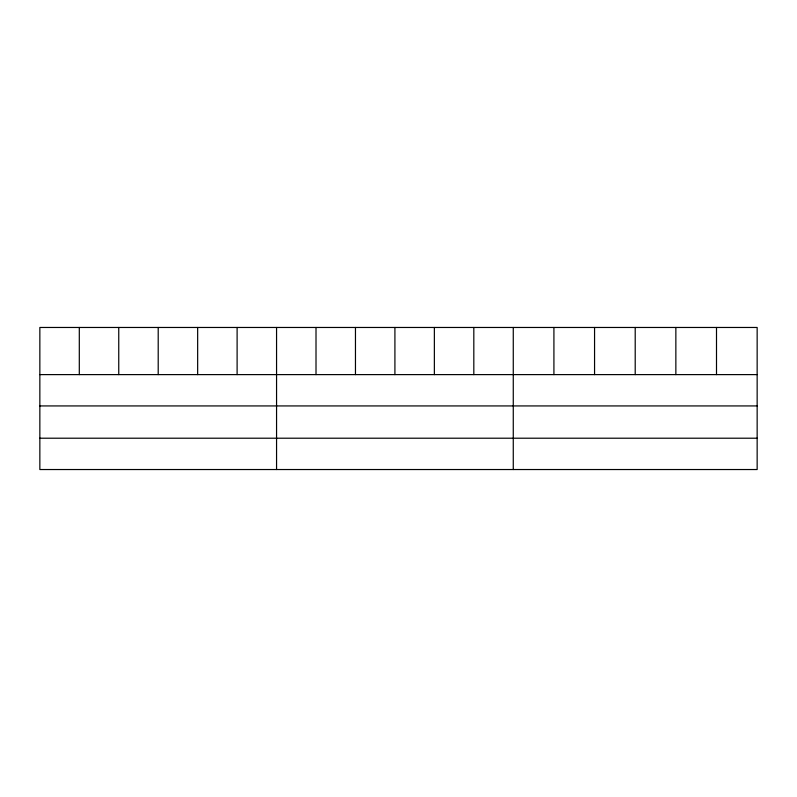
<?xml version="1.0" encoding="UTF-8"?>
<svg xmlns="http://www.w3.org/2000/svg" width="797" height="797" viewBox="0 0 797 797"><rect width="100%" height="100%" fill="white"/><g stroke="black" fill="none" stroke-linecap="round" stroke-linejoin="round"><path stroke-width="1.2" d="M757.15 405.932L757.15 327.467L39.85 327.467L39.85 469.533L757.15 469.533L757.15 405.932L39.85 405.932M39.85 374.61L757.15 374.61M39.85 438.211L757.15 438.211M716.503 327.467L716.503 374.61M675.856 327.467L675.856 374.61M635.209 327.467L635.209 374.61M594.562 327.467L594.562 374.61M553.915 327.467L553.915 374.61M513.268 327.467L513.268 469.533M473.817 327.467L473.817 374.61M434.365 327.467L434.365 374.61M394.913 327.467L394.913 374.61M355.462 327.467L355.462 374.61M316.01 327.467L316.01 374.61M276.559 327.467L276.559 469.533M237.107 327.467L237.107 374.61M197.656 327.467L197.656 374.61M158.204 327.467L158.204 374.61M118.753 327.467L118.753 374.61M79.301 327.467L79.301 374.61"/></g></svg>
